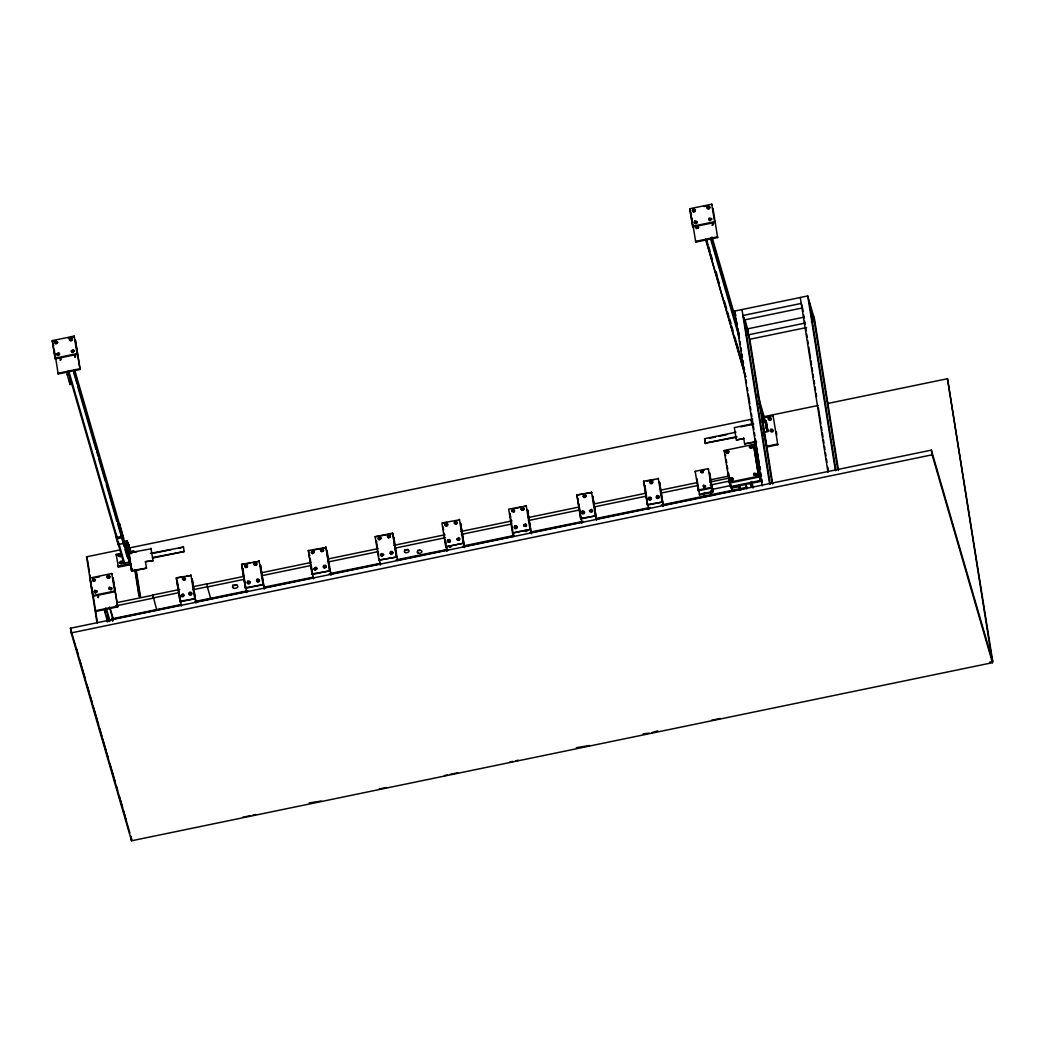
<?xml version="1.0" encoding="UTF-8"?>
<svg xmlns="http://www.w3.org/2000/svg" width="1045" height="1045" viewBox="0 0 1045 1045"><rect width="100%" height="100%" fill="white"/><g stroke="black" fill="none" stroke-linecap="round" stroke-linejoin="round"><path stroke-width="1.5" d="M60.532 359.245L59.983 360.055M94.951 591.914L95.931 592.633L96.636 591.574M109.555 588.897L110.548 589.602L111.306 588.727M121.742 562.667L120.75 563.568L119.221 562.432L121.22 560.982L122.108 561.831L121.547 562.994L120.057 562.654M390.765 553.262L391.744 553.968L392.45 552.909M712.69 224.335L711.919 225.211M770.883 430.984L771.628 431.716L772.634 430.997M127.921 552.596L129.044 552.1M189.667 593.834L190.817 594.657L190.817 593.338M378.878 538.632L380.027 539.455L380.929 537.809L378.603 537.261L378.042 538.41L378.917 539.259L380.563 538.828L379.818 538.097M445.64 524.825L446.79 525.648L446.803 524.316M128.391 547.854L127.673 547.88L129.162 547.619L130.142 553.798M55.489 341.95L54.915 343.1L55.803 343.949L57.815 342.499L56.926 341.65M60.532 360.277L61.093 359.127L60.218 358.278M75.135 357.259L75.71 356.097M98.139 597.714L98.7 596.551M128.6 551.969C128.378 553.262 128.47 553.55 129.776 551.969L131.213 551.669L132.101 552.518L131.539 553.68M247.874 581.974L247.312 583.123L248.187 583.972L249.637 583.672L250.199 582.522L249.324 581.673M256.965 564.209L256.391 565.371L254.066 564.809L256.077 563.359M257.227 580.04L256.665 581.19L257.54 582.039L258.99 581.738L259.552 580.589L258.677 579.74M312.05 551.786L311.475 552.936L312.364 553.785L314.375 552.335L313.487 551.486M321.39 549.853L320.828 551.002L321.716 551.851L323.728 550.401L322.84 549.552M314.636 568.153L314.075 569.316L314.963 570.165L316.962 568.715L316.086 567.853M323.989 566.22L323.427 567.37L324.303 568.232L326.314 566.782L325.439 565.92M378.812 537.966L378.251 539.129L379.126 539.978L381.138 538.528L380.262 537.666M388.165 536.033L387.591 537.195L388.479 538.044L390.49 536.594L389.602 535.732M454.928 522.226L454.366 523.375L455.241 524.237L456.691 523.937L457.253 522.774L456.378 521.925M514.937 526.719L514.375 527.869L515.25 528.731L516.7 528.43L517.262 527.281L516.387 526.419M693.044 210.058L692.469 211.208L693.357 212.057L694.807 211.756L695.369 210.607L694.481 209.758M707.648 207.028L707.086 208.19L707.961 209.039L709.411 208.739L709.973 207.589L709.098 206.727M698.086 228.385L698.648 227.235M712.69 225.367L713.265 224.205L712.376 223.356M582.3 511.945L581.738 513.095L582.614 513.944L584.064 513.644L584.625 512.494L583.75 511.645M650.552 481.758L649.977 482.908L650.865 483.757L652.315 483.469L652.877 482.307L651.989 481.458M649.063 498.125L648.501 499.275L649.389 500.137L650.826 499.837L651.401 498.687L650.512 497.825M656.952 496.493L656.391 497.655L657.279 498.504L658.716 498.204L659.277 497.054L658.402 496.192M703.664 485.899L703.925 487.571L705.597 486.369L704.866 485.651M726.588 451.401L726.027 452.55L726.915 453.399L728.352 453.099L728.927 451.949L728.038 451.1M730.912 478.701L730.351 479.851L731.239 480.7L732.676 480.4L733.25 479.25L732.362 478.401M773.195 430.684L772.634 431.846L770.309 431.285L772.32 429.835M73.646 351.669L72.484 352.178L71.178 351.055L73.189 349.605L74.064 350.467L73.503 351.616L71.948 351.656M97.956 597.217L98.073 596.499M183.371 578.93L184.181 579.988L184.416 578.59M325.57 567.448L325.57 566.573M455.111 522.709L456.142 523.715L456.156 522.382M696.466 222.977C696.858 220.168 693.135 223.97 696.31 223.121M512.52 510.835L513.552 511.828L513.565 510.509M515.12 527.202L515.93 528.274M703.807 486.304L704.487 487.205L704.852 486.095M726.784 451.884L726.771 452.759M128.757 551.224L129.188 551.094M55.829 342.277C54.314 343.962 58.415 343.661 56.9 342.172M70.446 339.259L70.851 340.5L71.517 339.155M58.912 354.869L56.561 354.085L58.572 352.635L59.461 353.484L58.899 354.634L57.397 354.856M74.796 356.92L75.07 356.045M93.436 579.714L93.854 580.955L94.507 579.609M256.208 564.888L254.693 564.875M248.227 582.3L248.214 583.45M249.285 583.345L249.298 582.196M257.566 580.367L257.397 581.399L258.442 581.516M258.637 581.399L258.651 580.262M693.384 210.385L693.384 211.534M694.455 211.43L694.468 210.28M708.001 207.367L707.831 208.399L708.863 208.517M709.072 208.399L709.072 207.263M314.989 568.493C313.631 570.204 317.445 569.995 316.766 567.997L315.877 567.148L313.866 568.598L314.754 569.447L316.4 569.016L316.06 568.389M459.095 539.821L456.743 539.037L458.755 537.587L459.643 538.436L459.082 539.599L457.579 539.808M522.043 508.745C520.684 510.456 524.485 510.247 523.806 508.249L522.931 507.4L520.919 508.85L521.808 509.712L523.454 509.268L523.114 508.641M582.653 512.272L582.64 513.422M583.711 513.317L583.724 512.168M591.77 511.527L589.419 510.744L591.431 509.294L592.306 510.156L591.744 511.305L590.294 511.606M649.415 498.465C647.887 500.137 652.002 499.837 650.486 498.36M751.668 447.756L749.317 446.973L751.329 445.523L752.204 446.385L751.642 447.534L750.153 447.743M108.249 576.579C106.198 578.081 110.639 578.316 109.124 576.579M183.123 596.186L180.942 595.245L182.953 593.795L183.829 594.657L183.267 595.807L181.817 596.107L182.052 595.154L183.293 595.154M246.698 566.965L244.504 566.037L246.515 564.587L247.404 565.436L246.842 566.586L245.392 566.886M324.538 566.442L324.525 567.775M449.585 541.898L448.344 541.898M451.022 546.835L449.663 546.679M524.629 525.126L525.87 525.139M525.7 526.158L523.519 525.23L525.53 523.78L526.406 524.629L525.844 525.779L524.394 526.079M584.129 495.905L585.2 495.8M585.2 496.937L583.005 496.009L585.017 494.559L585.905 495.408L585.344 496.558L583.894 496.858M527.137 531.082L525.779 530.925M727.816 452.877L727.816 451.558M710.051 218.954L710.927 218.954M120.097 556.462L118.098 555.417L118.673 554.268L120.998 554.817L118.986 556.267L119.417 555.195L120.58 555.47M245.823 565.815L246.698 565.828M389.158 537.587L389.916 536.895L389.158 536.163M448.723 540.761L449.598 540.761M750.637 446.764L751.512 446.764M74.169 336.098L77.147 354.346L55.228 358.879L52.25 340.631L74.169 336.098L74.365 336.803L68.108 338.097M711.723 204.206L714.702 222.454L692.796 226.987L689.804 208.739L711.723 204.206L711.919 204.911M52.25 340.631L52.459 341.336L55.581 340.683M704.095 206.531L707.23 205.878M57.331 353.641L59.669 354.203L57.658 355.653L56.77 354.791M71.948 350.624L74.273 351.172L72.262 352.622L71.387 351.773M709.503 218.732L711.828 219.28L709.816 220.73L708.941 219.881M709.607 220.025L711.619 218.575L709.294 218.013L708.732 219.163L709.842 220.208L711.083 219.071M55.032 358.174L76.938 353.641L77.147 354.346M692.587 226.282L714.493 221.749L714.702 222.454M79.89 368.741L57.971 373.274L58.18 373.979L80.099 369.447L75.397 340.317L80.099 369.447M717.654 237.555L717.445 236.849L695.539 241.382L695.735 242.087L717.654 237.555L712.951 208.425L713.147 209.131M66.762 371.824L67.233 374.789L68.983 374.423M67.233 374.789L70.041 384.469L71.805 384.103M762.249 485.886L734.557 311.096L807.72 295.957L814.63 319.718L838.495 470.459M744.223 319.966L802.547 307.909M804.323 317.105L747.58 328.848L771.968 482.803M745.555 335.406L805.264 323.049M811.299 321.808L814.264 321.194L809.966 306.368M806.57 327.529L749.827 339.259L742.93 315.499L801.241 303.429L802.116 306.42M123.519 541.989L123.741 543.4L118.189 544.549L116.557 538.92L122.448 537.535L122.696 539.181M122.605 538.593L121.716 537.692L124.094 546.378M117.876 540.174L117.145 540.33L116.217 534.4M132.584 569.251L131.709 569.434L129.658 562.393L126.236 540.761L127.111 540.578L129.162 547.619M126.38 543.491L127.843 543.191L128.548 546.065L127.085 546.365L126.38 543.491L126.941 545.425M125.465 546.391L127.608 545.947L127.803 546.653L125.661 547.097M125.596 546.626L127.803 546.653M96.976 622.624L86.552 556.815L120.097 549.879M126.484 548.547L752.622 419.019M763.804 416.707L818.117 405.473M827.692 403.488L947.488 378.708L992.75 661.537L989.55 662.19M763.699 417.556L773.091 415.61L773.3 416.315M767.03 417.608L770.165 416.968M769.015 418.444L771.354 418.993L770.779 420.142L768.454 419.594M131.121 564.509L118.372 567.148L116.204 554.386L120.985 553.406M127.359 552.087L133.747 550.767L134.047 551.825M762.119 421.266L764.927 420.691L767.735 430.37M145.412 561.674L153.001 560.695L145.412 561.674L146.522 568.18L131.67 571.249L128.692 552.857L151.12 548.821M736.385 440.01L743.805 438.482L736.385 440.01L734.335 427.575L753.419 423.63M136.804 551.773L128.692 552.857M740.866 426.817L753.589 424.179M762.301 422.441L765.11 421.853L767.918 431.546L765.11 432.121M150.389 553.341L183.489 547.084M736.83 437.215L705.297 443.145L704.591 438.691L735.967 432.199M153.693 553.249L170.949 549.683M178.786 548.063L181.921 547.41M709.464 438.286L715.734 436.98M718.869 436.327L726.719 434.707M68.043 371.184L123.793 563.216L129.345 562.066L128.6 557.86L129.018 560.433M152.674 557.468L184.194 551.538L152.831 558.03M705.297 443.145L736.673 436.666M129.658 562.393L130.534 562.21L127.111 540.578M130.808 563.451L118.059 566.09L118.372 567.148M111.776 573.522L89.857 578.068L92.835 596.316L114.754 591.77L111.776 573.522L111.972 574.227M96.323 577.467L99.458 576.827M131.513 570.688L146.522 568.18M756.462 441.408L744.576 443.864L756.619 441.97M729.462 483.143L724.185 450.513L753.523 444.452L758.801 477.069L729.462 483.143L729.214 482.254L758.552 476.193L758.801 477.069M750.088 446.542L752.413 447.09L751.851 448.24L749.526 447.691M766.834 446.999L777.793 444.739L773.091 415.61M94.938 591.078L97.263 591.627L95.265 593.077L94.377 592.228M190.908 574.854L194.775 598.772L180.158 601.802L176.305 577.885L191.065 575.39M259.134 560.747L263 584.664L245.47 588.296L241.604 564.365L259.291 561.269L252.916 562.589M308.38 550.558L326.053 547.462L329.763 570.857L312.233 574.476L308.38 550.558L312.233 574.476M378.995 560.669L375.142 536.751L392.672 533.12L396.525 557.037L378.839 560.133L396.525 557.037M459.434 519.313L463.288 543.23L445.758 546.862L441.904 522.931L459.591 519.835M526.197 505.493L530.063 529.423L512.533 533.041L508.667 509.124L526.353 506.028L515.198 508.327M576.892 495.003L591.653 492.508L576.892 495.003L580.759 518.934L595.363 515.903L591.509 491.986M658.272 478.179L662.125 502.096L647.521 505.114L643.655 481.196L658.428 478.701M176.305 577.885L183.763 576.892M186.689 576.291L189.602 575.691M241.604 564.365L249.729 563.255M313.304 550.101L319.679 548.782M322.866 548.116L326.053 547.462M391.235 533.982L375.142 536.751M443.655 523.127L446.842 522.474M646.737 481.118L654.039 479.616M708.327 468.604L711.501 488.067L698.36 490.784L695.186 471.321L708.327 468.604L708.536 469.296M704.147 470.211L701.182 470.759L700.712 471.713L701.809 472.64L702.828 471.909L701.508 471.752L702.658 472.183L703.128 471.217L702.384 470.511M138.528 593.377L139.455 593.181L140.435 596.538L139.507 596.721L138.528 593.377L134.844 570.087M179.818 589.432L152.792 595.036L156.894 610.489M192.541 586.807L206.845 583.841L207.354 586.95L244.099 579.348M116.844 602.651L152.844 595.206L153.301 598.132L115.734 605.904M206.897 584.024L243.642 576.422M261.211 572.791L310.744 562.537M328.313 558.905L377.833 548.664M393.808 545.359L444.935 534.779M460.91 531.474L512.037 520.893M528.012 517.588L579.139 507.021M593.508 504.043L646.228 493.135M660.61 490.157L697.355 482.568M709.882 479.968L728.561 476.102M709.673 482.098L729.136 478.074M153.249 597.949L178.695 592.698M192.998 589.733L207.315 586.767L210.842 598.955M261.681 575.717L311.201 565.463L313.513 578.878M328.77 561.831L378.303 551.59M395.872 547.946L445.405 537.705M461.381 534.4L510.9 524.159M528.47 520.514L579.596 509.947M593.978 506.969L646.698 496.061M661.08 493.083L697.812 485.481M754.412 473.842L756.737 474.391L756.175 475.54L753.85 474.992M117.497 606.178L95.578 610.711L95.787 611.416L117.706 606.884L112.991 577.754L117.706 606.884M710.143 485.076L729.606 481.053L732.545 491.202M590.19 510.313L592.515 510.861L591.953 512.011L589.628 511.462M381.399 554.346L383.737 554.895L381.725 556.345L380.837 555.496M390.752 552.413L393.077 552.962L391.078 554.412L390.19 553.563M448.174 540.539L450.499 541.088L449.938 542.237L447.6 541.689M457.514 538.606L459.852 539.155L459.277 540.304L456.952 539.756M104.369 609.248L104.84 612.213L106.59 611.847M711.449 489.543L730.899 485.52M730.494 486.656L759.819 480.596L760.081 481.471L730.742 487.545L729.488 480.308M732.976 486.696L734.426 486.395M756.462 481.836L757.912 481.536M180.014 601.267L194.775 598.772M245.314 587.76L263 584.664M312.076 573.953L329.763 570.857M580.602 518.398L595.363 515.903M647.364 504.591L662.125 502.096M712.533 491.581L699.379 494.298L699.588 495.003L712.729 492.286L709.555 472.823L712.729 492.286M730.076 483.326L731.487 488.172L738.906 486.63L738.684 485.233M180.798 604.598L112.155 618.797M195.115 601.45L247.848 590.725M263.758 587.251L313.291 577.18M329.214 573.705L380.341 563.32M396.251 559.833L447.391 549.448M463.301 545.96L514.388 535.393M530.351 532.101L583.084 521.377M595.807 518.555L650.134 507.504M661.263 505.009L747.462 487.179M112.52 619.202L181.268 604.977M195.663 601.998L246.829 591.418M264.411 587.786L313.983 577.532M329.972 574.214L381.138 563.634M397.126 560.329L448.292 549.735M462.687 546.77L513.853 536.176M529.841 532.872L582.601 521.951M595.402 519.313L649.755 508.066M662.556 505.414L747.293 487.884M947.488 378.708L992.463 662.687L131.539 840.794L71.191 632.904L70.446 628.228L931.382 450.121L992.75 661.537M71.191 632.904L932.127 454.81L992.463 662.687M242.714 817.255L250.016 815.74M252.929 815.139L255.855 814.538M321.155 801.032L309.32 802.913M379.165 789.027L386.467 787.512M444.465 775.521L447.391 774.92M450.304 774.306L457.619 772.804M509.764 762.014L512.69 761.4M515.616 760.799L518.529 760.198M589.68 745.477L576.383 747.671M649.141 733.172L643.145 733.851M652.067 732.571L657.749 730.834M711.527 720.266L720.292 718.464M657.723 496.649L658.716 497.355L657.292 497.969M129.044 554.333L128.261 553.915L128.809 552.021M515.707 526.876L516.635 527.216M731.918 478.819L732.61 479.746L731.265 480.178M651.544 481.889L652.302 482.62L651.087 483.312M322.396 549.983L323.088 550.898L321.573 551.211M313.043 551.917L313.8 552.648L312.586 553.341M695.761 227.836L696.636 228.685M704.787 492.391L705.532 493.096M525.152 530.873L526.027 531.722M449.036 546.613L449.912 547.462M121.429 561.701L122.317 562.55L121.756 563.699L119.417 563.15M110.992 587.747L111.88 588.609L111.319 589.759L108.98 589.197M769.081 419.646L770.23 419.92L770.714 418.94M382.992 554.686L381.752 555.822L380.628 554.79L381.203 553.628L383.528 554.19L382.966 555.339L381.412 555.378M698.021 227.17L697.315 228.228L696.323 227.719M756.11 474.339L754.751 475.318L753.641 474.273L754.203 473.124L756.528 473.672L755.966 474.835L754.412 474.874M745.007 319.953L748.442 331.827M777.793 444.739L777.598 444.034L766.638 446.306L763.203 428.11M734.557 311.096L735.863 315.564M712.011 237.058L737.443 324.655M757.965 395.624L765.593 421.631M712.194 240.337L713.552 245.026M714.466 248.148L717.641 259.108M719.456 265.365L720.815 270.054M721.729 273.176L724.002 281M725.818 287.257L728.078 295.082M728.992 298.204L731.265 306.028M733.081 312.285L734.439 316.975M759.415 403.017L762.589 413.964M763.503 417.086L764.862 421.788M711.057 237.542L736.49 325.139M759.192 403.344L764.64 422.115M765.554 425.25L766.912 429.939M711.149 238.116L739.298 335.105M759.284 403.932L764.731 422.702M765.645 425.824L767.004 430.527L766.534 427.562M710.417 238.273L739.481 338.384M761.727 415.035L763.542 421.292M708.797 246.868L710.156 251.558M716.086 271.635L717.419 276.585M729.684 318.816L731.043 323.519M736.973 343.596L738.306 348.547M706.694 240.102L708.053 244.791M710.783 254.17L712.141 258.873M717.131 276.076L719.404 283.9M724.394 301.104L726.667 308.928M727.581 312.05L728.94 316.739M731.67 326.131L733.028 330.821M734.844 337.078L736.202 341.767M738.018 348.024L740.291 355.849M705.793 239.2L745.751 376.853M705.597 239.266L745.555 376.918M689.804 208.739L692.796 226.987M691.032 212.958L691.241 213.663M751.381 420.848L751.172 420.142L751.93 424.884M755.679 448.566L755.888 449.272L754.634 441.382M755.052 449.729L754.803 448.854L760.081 481.471M759.415 466.109L760.068 468.356M751.603 481.588L753.406 487.819M750.65 482.098L752.374 487.741M750.375 483.796L751.277 486.918M745.751 484.723L746.653 487.845M745.464 484.214L746.822 488.89M739.507 485.389L740.866 490.066M739.063 485.207L740.448 489.961M738.776 484.697L740.173 489.491M738.619 485.024L739.964 489.661M724.185 450.513L724.433 451.401M725.465 454.915L725.713 455.803M731.356 486.238L732.741 491.032M704.591 438.691L705.466 443.707M711.449 484.802L713.043 490.81L711.645 485.964M711.501 488.067L711.305 487.362L698.151 490.079L698.36 490.784M710.639 490.902L711.998 495.565M710.548 491.646L711.554 495.369M703.729 494.167L704.63 497.276M703.128 493.188L704.134 496.911M695.186 471.321L695.382 472.026M643.655 481.196L647.521 505.114M645.039 485.951L644.83 485.246L646.319 494.598M648.54 508.641L648.749 509.346L647.795 503.964M578.068 499.053L578.277 499.758M581.778 522.448L581.987 523.153L578.812 503.742M530.063 529.423L512.533 533.041M463.288 543.23L445.758 546.862M443.341 527.869L443.08 526.98L443.576 530.102M394.096 538.044L393.847 537.169L397.557 560.564M376.566 541.676L376.318 540.801L377.794 550.153M380.014 564.182L380.275 565.071L379.283 558.827M327.333 551.865L327.085 550.976L331.043 575.246M309.555 554.608L309.803 555.483M243.041 569.303L242.78 568.415L244.021 576.213M126.236 540.761L127.059 543.57M74.561 369.564L128.026 553.759M73.79 369.956L129.476 562.014M73.594 370.034L129.345 562.066M123.741 543.4L121.886 536.359L116.335 537.509L116.557 538.92M73.686 372.725L77.16 384.207M77.774 386.82L95.957 449.468M96.702 451.558L98.073 456.247M98.687 458.873L105.349 481.314M106.25 484.436L116.883 521.52M117.615 523.597L121.259 536.124M124.982 549.422L127.19 557.05M68.774 371.027L117.419 538.606M118.32 541.702L124.525 563.059M116.204 554.386L116.517 555.444M53.478 344.85L53.687 345.555M114.754 591.77L114.545 591.078L92.639 595.611L92.835 596.316M109.921 607.393L113.095 618.327M109.477 607.197L113.108 619.685M106.381 608.464L110.025 620.991M105.558 608.02L109.398 621.54M104.84 612.213L107.648 621.893L106.708 615.975M86.552 556.815L87.231 559.153M91.085 582.287L91.281 582.992M76.507 648.684L77.866 653.347M79.668 659.578L85.089 678.244M86.892 684.475L89.152 692.247M90.053 695.356L92.313 703.141M93.214 706.25L98.635 724.93M99.536 728.038L101.796 735.811M102.71 738.933L105.872 749.814M106.773 752.936L108.118 757.599M109.934 763.83L115.355 782.496M116.256 785.605L117.615 790.268M119.417 796.499L122.578 807.393M123.48 810.502L124.838 815.165M70.446 628.228L129.88 832.996M131.814 839.631L130.795 836.118L131.539 840.794M764.287 435.229L764.953 438.391M765.632 441.552L766.298 444.726M931.382 450.121L932.127 454.81M813.323 315.25L837.711 469.192M809.026 300.424L835.948 470.407M807.72 295.957L835.412 470.746M802.612 308.38L803.122 311.58M803.631 314.793L804.141 317.993M804.65 321.207L805.159 324.407M805.669 327.621L806.178 330.834M806.675 334.034L807.184 337.248M807.694 340.448L808.203 343.661M808.712 346.862L810.489 358.095M810.959 360.656L811.508 364.509M812.017 367.709L812.527 370.923M813.036 374.123L813.532 377.336M814.042 380.537L814.551 383.75M815.061 386.95L815.57 390.164M816.08 393.364L816.589 396.577M818.366 407.798L820.9 423.839M821.409 427.052L821.919 430.253M822.31 432.721L822.977 436.941M823.447 439.88L823.956 443.08M824.466 446.293L824.962 449.494M825.472 452.707L825.981 455.907M826.49 459.121L827 462.321M827.758 467.141L828.267 470.341M800.3 297.485L827.993 472.288M776.291 431.703L776.801 434.89M767.918 431.546L766.116 420.782L767.526 429.665M764.927 420.691L765.11 421.853M749.892 339.729L772.751 484.057M743.753 317.001L770.204 484.018M741.976 309.555L769.669 484.357M737.888 328.391L739.416 338.018M739.925 341.219L740.435 344.432M740.944 347.632L741.441 350.846M741.95 354.046L742.459 357.259M742.969 360.46L743.478 363.673M743.988 366.873L744.497 370.087M745.007 373.3L745.516 376.5M746.012 379.714L746.522 382.914M747.293 387.721L747.802 390.934M748.298 394.135L749.827 403.762M750.336 406.975L750.846 410.176M751.355 413.389L751.864 416.589M752.374 419.803L752.87 423.003M753.38 426.216L753.889 429.417M754.399 432.63L754.908 435.83M755.417 439.044L756.175 443.851M756.619 446.62L757.194 450.264M757.599 452.825L758.213 456.678M758.592 459.042L759.232 463.092M759.728 466.305L760.237 469.505M760.747 472.719L761.256 475.932M761.766 479.132L762.275 482.346M755.404 441.721L759.088 464.999M753.523 444.452L758.552 476.193M743.635 437.92L744.745 444.425M691.777 217.7L692.286 220.861M692.783 224.022L695.735 242.087M731.265 486.761L731.487 488.172M728.483 473.254L728.979 476.429M729.737 481.196L730.742 487.545M726.21 459.682L726.719 462.857M727.216 466.031L727.725 469.205M728.221 472.379L728.979 477.134M696.91 478.675L699.588 495.003M646.816 497.72L647.312 500.842M577.049 495.539L580.759 518.934M510.104 514.049L510.6 517.17M511.083 520.292L511.58 523.414M512.076 526.523L512.572 529.645M513.069 532.767L513.552 535.889M509.842 513.173L513.552 536.568M464.568 547.632L460.61 523.362L464.32 546.744M445.314 540.343L445.81 543.452M446.293 546.574L447.038 551.251L445.052 539.455M444.073 533.224L444.556 536.346M392.672 533.12L396.382 556.515M378.303 552.596L378.786 556.384M325.909 546.927L329.606 570.322M310.287 559.284L310.783 562.406M244.517 579.335L245.013 582.457M245.497 585.579L246.751 592.685M241.761 564.901L245.47 588.296M183.332 546.535L184.194 551.538M177.48 581.934L179.204 592.842M179.701 595.963L181.386 606.022M176.461 578.408L180.158 601.802M150.95 548.259L153.001 560.695M136.255 570.152L140.435 596.538M135.772 569.904L139.455 593.181M135.576 571.889L139.507 596.721M128.404 545.124L128.548 546.065M127.843 543.191L127.986 544.131M130.73 563.255L131.709 569.434M129.554 557.873L130.024 560.851M130.494 563.817L131.67 571.249M123.597 538.214L119.535 523.61L119.757 525.008M123.323 560.251L123.793 563.216M117.967 543.139L118.189 544.549M112.755 620.834L112.285 617.922L112.455 620.9M69.114 378.538L70.041 384.469M54.222 349.592L54.98 354.333M55.437 356.606L58.18 373.979M87.584 560.329L89.361 571.576M89.87 574.776L90.379 577.99M90.889 581.203L91.385 584.416M91.829 587.029L97.498 622.938M52.459 341.336L55.228 358.879M125.74 818.287L125.883 819.215M75.149 644.02L75.305 644.948M130.22 553.275L130.285 553.275A1.424 1.123 -16.2 0 0 128.705 552.4A1.424 1.123 -16.2 0 0 127.49 553.798A1.424 1.123 -16.2 0 0 129.057 554.621M130.076 560.629A1.424 1.123 -16.2 0 1 129.227 559.506M420.09 550.127A2.39 1.463 -9 0 1 417.726 550.232M236.888 584.508A2.691 1.646 -9 0 1 232.656 585.043M407.733 549.278A2.39 1.463 -9 0 1 404.846 549.631M129.044 544.824L129.28 545.986L129.071 544.863M129.162 549.474L129.462 550.924L129.201 549.526M130.063 548.338L130.298 549.5L130.089 548.377M55.28 341.232L54.706 342.381L57.044 342.943L57.606 341.793L55.28 341.232M69.884 338.214L69.323 339.364L70.198 340.213L71.648 339.912L72.209 338.763L71.334 337.914L69.884 338.214M70.093 338.92L69.532 340.082L70.407 340.931L71.857 340.631L72.418 339.481L70.093 338.92M92.887 578.669L92.313 579.818L93.201 580.667L94.651 580.367L95.213 579.217L92.887 578.669M93.083 579.374L92.522 580.524L93.41 581.386L94.847 581.085L95.422 579.936L93.083 579.374M94.729 590.36L94.168 591.509L96.493 592.071L97.067 590.908L94.729 590.36M107.491 575.638L106.93 576.801L107.805 577.65L109.255 577.349L109.816 576.2L108.941 575.338L107.491 575.638M107.7 576.357L107.139 577.506L108.014 578.355L109.464 578.055L110.025 576.905L109.15 576.056L107.7 576.357M118.869 554.973L118.307 556.136L120.645 556.685L121.207 555.535L118.869 554.973M109.346 587.342L108.784 588.492L111.11 589.04L111.671 587.891L109.346 587.342M182.98 577.728L182.418 578.878L183.306 579.727L184.743 579.426L185.318 578.277L184.429 577.428L182.98 577.728M183.189 578.434L182.627 579.596L184.952 580.145L185.514 578.995L184.638 578.146L183.189 578.434M181.712 594.814L181.151 595.963L182.026 596.813L183.476 596.512L184.038 595.363L181.712 594.814M189.393 592.463L188.831 593.612L189.707 594.474L191.157 594.174L191.718 593.024L190.843 592.162L189.393 592.463M189.602 593.181L189.04 594.331L189.916 595.18L191.366 594.879L191.927 593.73L191.039 592.881L189.602 593.181M245.275 565.593L244.713 566.743L245.601 567.605L247.051 567.304L247.613 566.155L246.724 565.293L245.275 565.593M254.418 562.941L253.857 564.104L256.182 564.653L256.756 563.503L254.418 562.941M247.665 581.255L247.103 582.405L247.978 583.267L249.428 582.966L249.99 581.817L249.115 580.955L247.665 581.255M257.018 579.322L256.456 580.471L257.331 581.333L258.781 581.033L259.343 579.87L258.468 579.021L257.018 579.322M311.841 551.068L311.279 552.217L312.155 553.079L313.604 552.779L314.166 551.629L311.841 551.068M321.194 549.134L320.619 550.284L321.507 551.146L322.957 550.846L323.519 549.696L322.631 548.834L321.194 549.134M323.78 565.515L323.218 566.664L324.094 567.513L325.544 567.213L326.105 566.063L325.23 565.214L323.78 565.515M387.956 535.327L387.395 536.477L388.27 537.326L389.72 537.025L390.281 535.876L387.956 535.327M390.543 551.695L389.981 552.857L390.869 553.706L392.306 553.406L392.881 552.256L391.993 551.394L390.543 551.695M445.366 523.441L444.804 524.603L445.692 525.452L447.129 525.152L447.691 524.002L445.366 523.441M445.575 524.159L445.013 525.308L445.888 526.171L447.338 525.87L447.9 524.708L445.575 524.159M454.719 521.507L454.157 522.67L456.482 523.218L457.044 522.069L456.169 521.207L454.719 521.507M447.965 539.821L447.404 540.97L448.279 541.832L449.729 541.532L450.291 540.37L449.415 539.52L447.965 539.821M512.128 509.633L511.567 510.783L513.905 511.345L514.467 510.195L513.578 509.333L512.128 509.633M512.337 510.352L511.776 511.501L514.101 512.05L514.676 510.9L512.337 510.352M521.69 508.419L521.128 509.568L523.454 510.117L524.015 508.967L523.14 508.118L521.69 508.419M514.728 526.014L514.166 527.163L516.491 527.712L517.053 526.562L516.178 525.713L514.728 526.014M524.29 524.786L523.715 525.935L526.053 526.497L526.615 525.348L525.726 524.485L524.29 524.786M692.835 209.34L692.273 210.489L693.148 211.351L694.598 211.051L695.16 209.901L694.285 209.039L692.835 209.34M694.69 221.044L694.115 222.193L695.003 223.042L696.453 222.742L697.015 221.592L694.69 221.044M694.886 221.749L694.324 222.898L695.212 223.761L696.662 223.46L697.224 222.311L696.336 221.449L694.886 221.749M707.439 206.322L706.877 207.472L707.765 208.321L709.202 208.02L709.777 206.871L708.889 206.022L707.439 206.322M583.776 495.565L583.214 496.728L584.103 497.577L585.54 497.276L586.114 496.127L585.226 495.265L583.776 495.565M582.091 511.227L581.529 512.377L582.418 513.239L583.855 512.938L584.416 511.776L583.541 510.927L582.091 511.227M650.343 481.04L649.781 482.202L650.656 483.051L652.106 482.751L652.668 481.601L651.793 480.739L650.343 481.04M648.854 497.42L648.292 498.569L649.18 499.419L650.617 499.118L651.192 497.969L650.303 497.12L648.854 497.42M656.743 495.787L656.182 496.937L657.07 497.786L658.507 497.485L659.082 496.336L658.193 495.487L656.743 495.787M701.352 471.347L700.881 472.314L702.828 472.771L703.298 471.817L701.352 471.347M703.494 485.311L703.024 486.265L704.957 486.735L705.427 485.768L703.494 485.311M726.393 450.682L725.818 451.832L726.706 452.694L728.156 452.394L728.718 451.244L727.829 450.382L726.393 450.682M730.716 477.983L730.141 479.132L731.03 479.995L732.48 479.694L733.041 478.532L732.153 477.683L730.716 477.983M768.806 417.726L768.245 418.875L769.133 419.737L770.57 419.437L771.145 418.274L770.256 417.425L768.806 417.726M770.661 429.417L770.1 430.579L770.988 431.428L772.425 431.128L773 429.978L772.111 429.129L770.661 429.417M659.656 482.934L659.447 482.228L663.353 506.316L659.656 482.934M592.881 496.741L592.685 496.035L596.591 520.136L592.881 496.741M527.634 510.43L527.372 509.542L531.33 533.812L527.634 510.43M260.571 565.672L260.309 564.796L264.28 589.066L260.571 565.672M192.293 579.609L192.084 578.904L196.003 603.004L192.293 579.609M418.196 553.158A2.39 1.463 -9 0 0 421.919 551.721A2.39 1.463 -9 0 0 418.549 550.584A2.39 1.463 -9 0 0 418.196 553.158M233.636 588.204A2.691 1.646 -9 0 0 237.829 586.585A2.691 1.646 -9 0 0 234.041 585.304A2.691 1.646 -9 0 0 233.636 588.204M405.316 552.557A2.39 1.463 -9 0 0 409.039 551.12A2.39 1.463 -9 0 0 405.682 549.983A2.39 1.463 -9 0 0 405.316 552.557"/></g></svg>
